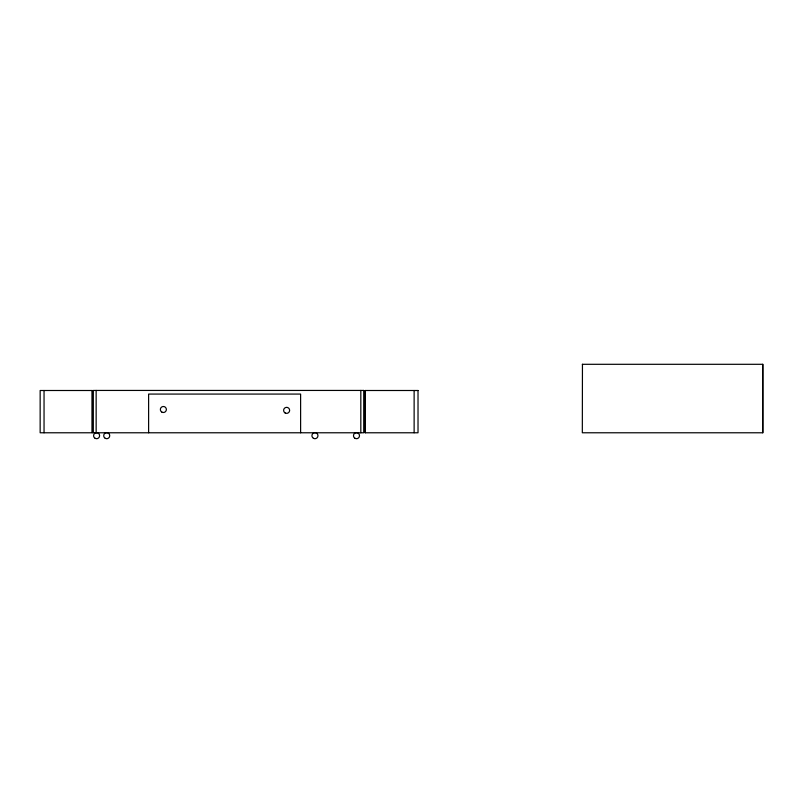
<?xml version="1.0" encoding="UTF-8"?>
<svg xmlns="http://www.w3.org/2000/svg" width="803" height="803" viewBox="0 0 803 803"><rect width="100%" height="100%" fill="white"/><g stroke="black" fill="none" stroke-linecap="round" stroke-linejoin="round"><path stroke-width="1.2" d="M582.326 364.301L762.85 364.301L762.85 432.777L582.326 432.777L582.446 364.301M762.73 364.301L762.73 432.777M414.127 390.499L414.127 432.777M365.325 390.499L365.325 432.777M360.818 390.439L360.818 432.777M300.613 432.777L300.613 394.072L148.615 394.072L148.615 432.777M96.149 390.439L96.149 432.777M92.265 390.499L92.265 432.777M44.045 390.499L44.045 432.777M92.305 390.499L40.15 390.499L40.15 432.777L92.305 432.777L92.305 390.499M363.729 390.439L93.329 390.439L93.329 432.777L363.729 432.777L363.729 390.439M418.022 390.499L365.044 390.499L365.044 432.777L418.022 432.777L418.022 390.499M161.865 412.11A3.011 3.011 0 0 0 166.382 409.5A3.011 3.011 0 0 0 161.865 406.89A3.011 3.011 0 0 0 161.865 412.11M285.125 412.963A3.011 3.011 0 0 0 289.642 410.353A3.011 3.011 0 0 0 285.125 407.743A3.011 3.011 0 0 0 285.125 412.963M95.095 438.297A3.011 3.011 0 0 0 99.612 435.688A3.011 3.011 0 0 0 95.095 433.078A3.011 3.011 0 0 0 95.095 438.297M354.986 438.297A3.011 3.011 0 0 0 359.503 435.688A3.011 3.011 0 0 0 354.986 433.078A3.011 3.011 0 0 0 354.986 438.297M105.213 438.297A3.011 3.011 0 0 0 109.73 435.688A3.011 3.011 0 0 0 105.213 433.078A3.011 3.011 0 0 0 105.213 438.297M313.431 438.297A3.011 3.011 0 0 0 317.958 435.688A3.011 3.011 0 0 0 313.431 433.078A3.011 3.011 0 0 0 313.431 438.297"/></g></svg>
